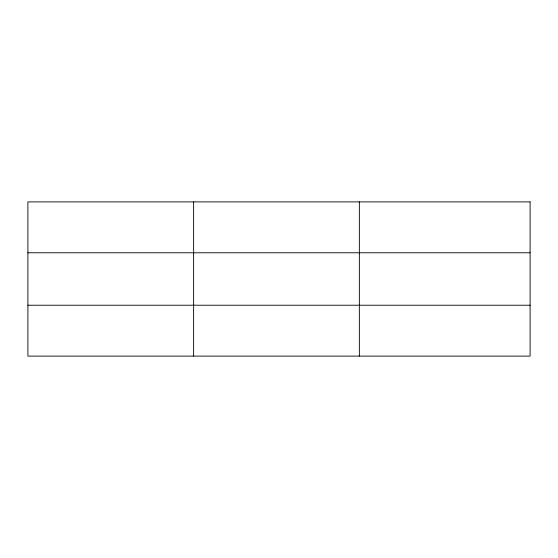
<?xml version="1.0" encoding="UTF-8"?>
<svg xmlns="http://www.w3.org/2000/svg" width="558" height="558" viewBox="0 0 558 558"><rect width="100%" height="100%" fill="white"/><g stroke="black" fill="none" stroke-linecap="round" stroke-linejoin="round"><path stroke-width="0.84" d="M193.626 201.884L193.626 356.116M359.352 201.884L359.352 356.116M27.9 252.781L530.1 252.781M27.9 305.219L530.1 305.219M530.1 201.884L530.1 356.116L27.9 356.116L27.9 201.884L530.1 201.884"/></g></svg>
